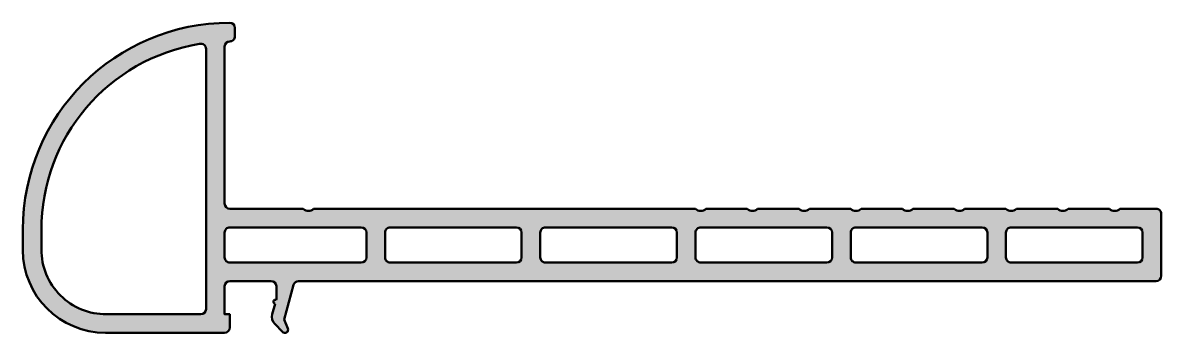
# Model space of a CAD drawing. Extents: x -21 to 90, y -5 to 25.
import ezdxf

# ---------------------------------------------------------------- set-up
doc = ezdxf.new("R2010")
doc.units = 0
doc.layers.add('0S-Plastic contour', color=254, linetype='Continuous', lineweight=50)
doc.layers.add('0S-Plastic hatch', color=253, linetype='Continuous', lineweight=25)

# ---------------------------------------------------------------- blocks, each defined once
blk = doc.blocks.new('246742__937802FB_2BB9_4EE5_B9DD_F665DC793B4E_')
at = {"layer": '0S-Plastic hatch'}
h = blk.add_hatch(color=256, dxfattribs=at)
edge = h.paths.add_edge_path()
edge.add_arc((88.99998883213674, 0.5000100998543804), 0.5000111679775329, 270.0004054695904, 359.9987749142479)
edge.add_line((89.49999999999999, 0.4999994087264677), (89.49999237060545, 6.499999408726365))
edge.add_arc((88.9999983211879, 6.500005359276377), 0.4999940494529614, 359.9993181089955, 449.9998076200263)
edge.add_line((88.99999999999989, 6.99999940872652), (85.49999732545221, 6.999999266689718))
edge.add_ellipse((84.99999715430863, 7.522645510066901), major_axis=(-0.7232974954055172, 0), ratio=1, start_angle=46.26867646949319, end_angle=133.7314165373552, ccw=False)
edge.add_line((84.49999783156467, 6.999998455052265), (80.50000162059253, 6.999998455055958))
edge.add_ellipse((79.99999972534337, 7.522648199087081), major_axis=(-0.7233012167752518, 0), ratio=1, start_angle=46.26867646927002, end_angle=133.7313235311476, ccw=False)
edge.add_line((79.49999783009801, 6.999998455052315), (75.50000162058862, 6.999998455052207))
edge.add_ellipse((74.99999970009605, 7.522647800861253), major_axis=(-0.7233009464744793, 0), ratio=1, start_angle=46.26865321765922, end_angle=133.7313467823345, ccw=False)
edge.add_line((74.49999777960343, 6.999998455052262), (70.50000162059254, 6.999998455055958))
edge.add_ellipse((69.99999972534337, 7.522648199087081), major_axis=(-0.7233012167752518, 0), ratio=1, start_angle=46.26867646927002, end_angle=133.7313235311476, ccw=False)
edge.add_line((69.49999783009801, 6.999998455052315), (65.50000162058862, 6.999998455052207))
edge.add_ellipse((64.99999972534712, 7.522648199087022), major_axis=(-0.7233012167726156, 0), ratio=1, start_angle=46.26867646949398, end_angle=133.731323530506, ccw=False)
edge.add_line((64.49999783010563, 6.999998455052207), (60.50000162059254, 6.999998455055958))
edge.add_ellipse((59.99999972534337, 7.522648199087081), major_axis=(-0.7233012167752518, 0), ratio=1, start_angle=46.26867646927002, end_angle=133.7313235311476, ccw=False)
edge.add_line((59.49999783009801, 6.999998455052315), (55.50000162058862, 6.999998455052207))
edge.add_ellipse((54.99999972534713, 7.522648199087022), major_axis=(-0.7233012167726156, 0), ratio=1, start_angle=46.26867646949398, end_angle=133.731323530506, ccw=False)
edge.add_line((54.49999783010563, 6.999998455052207), (50.50000162059254, 6.999998455055958))
edge.add_ellipse((49.99999972534713, 7.522648199083045), major_axis=(-0.7233012167697419, 0), ratio=1, start_angle=46.268676469276215, end_angle=133.7313235311537, ccw=False)
edge.add_line((49.49999783010563, 6.999998455052207), (45.50000162694497, 6.999998455055957))
edge.add_ellipse((44.99999964021227, 7.522648294714224), major_axis=(-0.7233013491149167, 0), ratio=1, start_angle=46.26860871464089, end_angle=133.7313235311572, ccw=False)
edge.add_line((44.49999703542877, 6.999999046325624), (7.59999942779541, 6.999999046325626))
edge.add_ellipse((7.099999666213989, 7.524939229703011), major_axis=(-0.7249565212519719, 0), ratio=1, start_angle=46.39393431974719, end_angle=133.6060656802529, ccw=False)
edge.add_line((6.599999904632568, 6.999999046325626), (-0.5000000476837841, 6.999999046325566))
edge.add_ellipse((-0.4999986860618636, 7.500000360261978), major_axis=(-0.5000013139382662, 0), ratio=1, start_angle=4.128240578893383e-05, end_angle=89.9998439700314, ccw=False)
edge.add_line((-1, 7.499999999999825), (-0.9999999999999998, 22.69999790191076))
edge.add_ellipse((-0.5, 22.69999790191076), major_axis=(-0.5, 0), ratio=1, start_angle=270, end_angle=360, ccw=False)
edge.add_arc((-0.4999999999999714, 23.69999790191073), 0.4999999999999716, 269.9999999999968, 360)
edge.add_line((2e-16, 23.69999790191071), (1e-16, 24.49999999999994))
edge.add_arc((-0.5000027008651705, 24.49999729913488), 0.5000027008724651, 0.0003094938299794, 89.99969050533328)
edge.add_arc((-0.4999692517276469, 4.999971159081827), 20.00002884094186, 90.00008808718495, 179.9999228385092)
edge.add_line((-20.49999809265137, 4.999998092651386), (-20.5, 2.999999999999998))
edge.add_arc((-12.49998586530332, 3.000014026444546), 8.000014134708977, 180.0001004554585, 269.9999055980474)
edge.add_line((-12.49999904632574, -5.000000108253571), (-0.999999999999943, -5))
edge.add_arc((-1.000000512915816, -4.499999487084152), 0.500000512916111, 270.0000587757693, 359.9999378091678)
edge.add_line((-0.5, -4.500000029802379), (-0.5, -3.200000047683772))
edge.add_line((-0.5, -3.200000047683772), (-0.9999999999999998, -3.200000047683772))
edge.add_line((-0.9999999999999998, -3.200000047683772), (-1, -0.5000000000001128))
edge.add_ellipse((-0.499998813958953, -0.5000011860411018), major_axis=(-0.5000011860424538, 0), ratio=1, start_angle=270.00013590997025, end_angle=359.99986408631474, ccw=False)
edge.add_line((-0.5, -5.51e-14), (3.499999999999998, -5.6e-14))
edge.add_ellipse((3.499998254781475, -0.5000017452185244), major_axis=(-0.5000017452215142, 0), ratio=1, start_angle=180.0001999872508, end_angle=269.9998000133867, ccw=False)
edge.add_line((3.999999999999943, -0.5000000000000009), (3.999999046325684, -1.700000524521046))
edge.add_line((3.999999046325684, -1.700000524521046), (3.973203659722174, -1.800000659401639))
edge.add_arc((3.922418419829656, -1.993448255250986), 0.2000027823077296, 75.2902425047554, 254.7096702723964)
edge.add_line((3.869675636097342, -2.186371327212324), (3.60114765944422, -3.188389203274426))
edge.add_arc((4.567064304273378, -3.447242511620808), 0.9999999999999426, 164.9979675990193, 223.9189322743016)
edge.add_line((3.846742353053058, -4.140882394117509), (4.580765518819021, -4.903141042080847))
edge.add_arc((4.819367473240639, -4.694070067739087), 0.3172405474809747, 221.2259216856363, 380.858969159819)
edge.add_line((5.115815981061018, -4.581110574215529), (4.759573936462401, -3.718562126159779))
edge.add_line((4.759573936462401, -3.718562126159779), (5.656639575958251, -0.3731899261474609))
edge.add_ellipse((6.139101531832722, -0.4984585954205035), major_axis=(-0.4984594049345039, 0), ratio=1, start_angle=269.8427367463522, end_angle=345.4448559158853, ccw=False)
edge.add_line((6.140469682332993, -1.0681106346e-06), (88.99999237060545, -1.0681106319e-06))
edge = h.paths.add_edge_path()
edge.add_ellipse((-3.300000088516028, -2.699999911483671), major_axis=(-0.5000001362001198, 0), ratio=1, start_angle=90.0000156073367, end_angle=179.9999297514962, ccw=False)
edge.add_line((-3.299999952316284, -3.200000047683773), (-12.41686820983887, -3.201920866966303))
edge.add_ellipse((-12.46818298011662, 3.031813835299134), major_axis=(-6.233945904792326, 0), ratio=1, start_angle=-0.4716739806427199, end_angle=90.47163594489672, ccw=False)
edge.add_line((-18.70191764831543, 3.083132743835392), (-18.70075988769531, 4.947645187377883))
edge.add_ellipse((-0.5001255153298719, 4.992974033455059), major_axis=(-18.20069081823042, 0), ratio=1, start_angle=-80.77123222935751, end_angle=0.14269536696281193, ccw=False)
edge.add_ellipse((-3.295013004697037, 22.47885151111453), major_axis=(-0.4950242685525465, 0), ratio=1, start_angle=179.6143018718667, end_angle=284.51636750142956, ccw=False)
edge.add_line((-2.799999952316283, 22.47551918029779), (-2.799999952316284, -2.70000052452093))
edge = h.paths.add_edge_path()
edge.add_ellipse((12.19999052803443, 4.699993560723426), major_axis=(-0.5000056573002386, 0), ratio=1, start_angle=180.0006482672431, end_angle=269.99935173214806, ccw=False)
edge.add_line((12.69999618530266, 4.69999921799166), (12.69999618530266, 2.299999122624228))
edge.add_ellipse((12.19999068675902, 2.300004621167872), major_axis=(-0.5000054985738772, 0), ratio=1, start_angle=90.00063007975939, end_angle=179.9993699196767, ccw=False)
edge.add_line((12.19999618530266, 1.799999122624228), (-0.5000076293945312, 1.799999122624285))
edge.add_ellipse((-0.5000107070719262, 2.299988415657528), major_axis=(-0.4999892930427156, 0), ratio=1, start_angle=-0.001226954123580981, end_angle=90.00035268340321, ccw=False)
edge.add_line((-1, 2.299999122624285), (-0.9999999999999998, 4.699999217991717))
edge.add_ellipse((-0.5000074250776246, 4.700006643069341), major_axis=(-0.499992574977508, 0), ratio=1, start_angle=-90.00085086385627, end_angle=0.0008508641507773973, ccw=False)
edge.add_line((-0.5, 5.199999217991717), (12.19999618530266, 5.19999921799166))
edge = h.paths.add_edge_path()
edge.add_line((42.69999618530266, 4.69999921799166), (42.69999618530266, 2.299999122624228))
edge.add_ellipse((42.19999068675902, 2.300004621167872), major_axis=(-0.5000054985738772, 0), ratio=1, start_angle=90.00063007975939, end_angle=179.9993699196767, ccw=False)
edge.add_line((42.19999618530266, 1.799999122624228), (29.99998779296868, 1.799999122624285))
edge.add_ellipse((29.99998471529129, 2.299988415657528), major_axis=(-0.4999892930427156, 0), ratio=1, start_angle=-0.001226954123580981, end_angle=90.0003526834031, ccw=False)
edge.add_line((29.49999542236322, 2.299999122624285), (29.49999542236322, 4.699999217991717))
edge.add_ellipse((29.99998799728559, 4.700006643069341), major_axis=(-0.4999925749775097, 0), ratio=1, start_angle=-90.00085086385599, end_angle=0.0008508641507773973, ccw=False)
edge.add_line((29.99999542236322, 5.199999217991718), (42.19999618530266, 5.19999921799166))
edge.add_ellipse((42.19999052803443, 4.699993560723426), major_axis=(-0.5000056573002386, 0), ratio=1, start_angle=180.0006482672431, end_angle=269.9993517321483, ccw=False)
edge = h.paths.add_edge_path()
edge.add_line((72.6999961853027, 4.69999921799166), (72.6999961853027, 2.299999122624228))
edge.add_ellipse((72.19999068675905, 2.300004621167872), major_axis=(-0.5000054985738772, 0), ratio=1, start_angle=90.00063007975939, end_angle=179.9993699196767, ccw=False)
edge.add_line((72.1999961853027, 1.799999122624228), (59.99998779296871, 1.799999122624285))
edge.add_ellipse((59.99998471529131, 2.299988415657528), major_axis=(-0.4999892930427156, 0), ratio=1, start_angle=-0.001226954123580981, end_angle=90.00035268340349, ccw=False)
edge.add_line((59.49999542236323, 2.299999122624285), (59.49999542236324, 4.699999217991717))
edge.add_ellipse((59.99998799728562, 4.700006643069341), major_axis=(-0.4999925749775061, 0), ratio=1, start_angle=-90.0008508638565, end_angle=0.0008508641507773973, ccw=False)
edge.add_line((59.99999542236324, 5.199999217991715), (72.1999961853027, 5.19999921799166))
edge.add_ellipse((72.19999052803446, 4.699993560723426), major_axis=(-0.5000056573002386, 0), ratio=1, start_angle=180.0006482672431, end_angle=269.9993517321483, ccw=False)
edge = h.paths.add_edge_path()
edge.add_line((57.69999618530269, 4.69999921799166), (57.69999618530269, 2.299999122624228))
edge.add_ellipse((57.19999068675905, 2.300004621167872), major_axis=(-0.5000054985738772, 0), ratio=1, start_angle=90.00063007975939, end_angle=179.9993699196767, ccw=False)
edge.add_line((57.1999961853027, 1.799999122624228), (44.99998779296871, 1.799999122624285))
edge.add_ellipse((44.99998471529131, 2.299988415657528), major_axis=(-0.4999892930427156, 0), ratio=1, start_angle=-0.001226954123580981, end_angle=90.00035268340349, ccw=False)
edge.add_line((44.49999542236323, 2.299999122624285), (44.49999542236324, 4.699999217991717))
edge.add_ellipse((44.99998799728561, 4.700006643069341), major_axis=(-0.4999925749775061, 0), ratio=1, start_angle=-90.0008508638565, end_angle=0.0008508641507773973, ccw=False)
edge.add_line((44.99999542236324, 5.199999217991715), (57.1999961853027, 5.19999921799166))
edge.add_ellipse((57.19999052803446, 4.699993560723426), major_axis=(-0.5000056573002386, 0), ratio=1, start_angle=180.0006482672431, end_angle=269.9993517321483, ccw=False)
edge = h.paths.add_edge_path()
edge.add_line((27.69999618530267, 4.69999921799166), (27.69999618530267, 2.299999122624228))
edge.add_ellipse((27.19999068675902, 2.300004621167872), major_axis=(-0.5000054985738772, 0), ratio=1, start_angle=90.00063007975939, end_angle=179.9993699196767, ccw=False)
edge.add_line((27.19999618530267, 1.799999122624228), (14.99998779296868, 1.799999122624285))
edge.add_ellipse((14.99998471529129, 2.299988415657528), major_axis=(-0.4999892930427156, 0), ratio=1, start_angle=-0.001226954123580981, end_angle=90.0003526834031, ccw=False)
edge.add_line((14.49999542236321, 2.299999122624285), (14.49999542236321, 4.699999217991717))
edge.add_ellipse((14.99998799728559, 4.700006643069341), major_axis=(-0.4999925749775079, 0), ratio=1, start_angle=-90.00085086385627, end_angle=0.0008508641507773973, ccw=False)
edge.add_line((14.99999542236321, 5.199999217991717), (27.19999618530267, 5.19999921799166))
edge.add_ellipse((27.19999052803443, 4.699993560723426), major_axis=(-0.5000056573002386, 0), ratio=1, start_angle=180.0006482672431, end_angle=269.9993517321483, ccw=False)
edge = h.paths.add_edge_path()
edge.add_line((87.69999694824216, 4.69999921799166), (87.69999694824216, 2.299999122624228))
edge.add_ellipse((87.19999144969852, 2.300004621167872), major_axis=(-0.5000054985738772, 0), ratio=1, start_angle=90.00063007975939, end_angle=179.9993699196767, ccw=False)
edge.add_line((87.19999694824214, 1.799999122624228), (74.99998855590817, 1.799999122624285))
edge.add_ellipse((74.99998547823078, 2.299988415657528), major_axis=(-0.4999892930427156, 0), ratio=1, start_angle=-0.001226954123580981, end_angle=90.0003526834027, ccw=False)
edge.add_line((74.4999961853027, 2.299999122624285), (74.4999961853027, 4.699999217991717))
edge.add_ellipse((74.99998876022508, 4.700006643069341), major_axis=(-0.4999925749775061, 0), ratio=1, start_angle=-90.0008508638565, end_angle=0.0008508641507773973, ccw=False)
edge.add_line((74.9999961853027, 5.199999217991715), (87.19999694824214, 5.19999921799166))
edge.add_ellipse((87.19999129097393, 4.699993560723426), major_axis=(-0.5000056573002386, 0), ratio=1, start_angle=180.0006482672431, end_angle=269.9993517321483, ccw=False)
at = {"layer": '0S-Plastic contour', "color": 7}
for points in [[(2e-16, 23.69999790191071), (1e-16, 24.49999999999994)], [(-2.799999952316283, 22.47551918029779), (-2.799999952316284, -2.70000052452093)], [(-1, 7.499999999999825), (-0.9999999999999998, 22.69999790191076)], [(6.599999904632568, 6.999999046325626), (-0.5000000476837841, 6.999999046325566)], [(44.49999703542877, 6.999999046325624), (7.59999942779541, 6.999999046325626)], [(49.49999783010563, 6.999998455052207), (45.50000162694497, 6.999998455055957)], [(54.49999783010563, 6.999998455052207), (50.50000162059254, 6.999998455055958)], [(59.49999783009801, 6.999998455052315), (55.50000162058862, 6.999998455052207)], [(64.49999783010563, 6.999998455052207), (60.50000162059254, 6.999998455055958)], [(69.49999783009801, 6.999998455052315), (65.50000162058862, 6.999998455052207)], [(74.49999777960343, 6.999998455052262), (70.50000162059254, 6.999998455055958)], [(79.49999783009801, 6.999998455052315), (75.50000162058862, 6.999998455052207)], [(84.49999783156467, 6.999998455052265), (80.50000162059253, 6.999998455055958)], [(88.99999999999989, 6.99999940872652), (85.49999732545221, 6.999999266689718)], [(89.49999999999999, 0.4999994087264677), (89.49999237060545, 6.499999408726365)], [(-20.49999809265137, 4.999998092651386), (-20.5, 2.999999999999998)], [(-18.70191764831543, 3.083132743835392), (-18.70075988769531, 4.947645187377883)], [(-1, 2.299999122624285), (-0.9999999999999998, 4.699999217991717)], [(-0.5, 5.199999217991717), (12.19999618530266, 5.19999921799166)], [(12.69999618530266, 4.69999921799166), (12.69999618530266, 2.299999122624228)], [(14.49999542236321, 2.299999122624285), (14.49999542236321, 4.699999217991717)], [(14.99999542236321, 5.199999217991717), (27.19999618530267, 5.19999921799166)], [(27.69999618530267, 4.69999921799166), (27.69999618530267, 2.299999122624228)], [(29.49999542236322, 2.299999122624285), (29.49999542236322, 4.699999217991717)], [(29.99999542236322, 5.199999217991718), (42.19999618530266, 5.19999921799166)], [(42.69999618530266, 4.69999921799166), (42.69999618530266, 2.299999122624228)], [(44.49999542236323, 2.299999122624285), (44.49999542236324, 4.699999217991717)], [(44.99999542236324, 5.199999217991715), (57.1999961853027, 5.19999921799166)], [(57.69999618530269, 4.69999921799166), (57.69999618530269, 2.299999122624228)], [(59.49999542236323, 2.299999122624285), (59.49999542236324, 4.699999217991717)], [(59.99999542236324, 5.199999217991715), (72.1999961853027, 5.19999921799166)], [(72.6999961853027, 4.69999921799166), (72.6999961853027, 2.299999122624228)], [(74.4999961853027, 2.299999122624285), (74.4999961853027, 4.699999217991717)], [(74.9999961853027, 5.199999217991715), (87.19999694824214, 5.19999921799166)], [(87.69999694824216, 4.69999921799166), (87.69999694824216, 2.299999122624228)], [(12.19999618530266, 1.799999122624228), (-0.5000076293945312, 1.799999122624285)], [(27.19999618530267, 1.799999122624228), (14.99998779296868, 1.799999122624285)], [(42.19999618530266, 1.799999122624228), (29.99998779296868, 1.799999122624285)], [(57.1999961853027, 1.799999122624228), (44.99998779296871, 1.799999122624285)], [(72.1999961853027, 1.799999122624228), (59.99998779296871, 1.799999122624285)], [(87.19999694824214, 1.799999122624228), (74.99998855590817, 1.799999122624285)], [(-0.5, -4.500000029802379), (-0.5, -3.200000047683772), (-0.9999999999999998, -3.200000047683772), (-1, -0.5000000000001128)], [(-0.5, -5.51e-14), (3.499999999999998, -5.6e-14)], [(3.999999999999943, -0.5000000000000009), (3.999999046325684, -1.700000524521046), (3.973203659722174, -1.800000659401639)], [(5.115815981061018, -4.581110574215529), (4.759573936462401, -3.718562126159779), (5.656639575958251, -0.3731899261474609)], [(6.140469682332993, -1.0681106346e-06), (88.99999237060545, -1.0681106319e-06)], [(3.869675636097342, -2.186371327212324), (3.60114765944422, -3.188389203274426)], [(-3.299999952316284, -3.200000047683773), (-12.41686820983887, -3.201920866966303)], [(3.846742353053058, -4.140882394117509), (4.580765518819021, -4.903141042080847)], [(-12.49999904632574, -5.000000108253571), (-0.999999999999943, -5)]]:
    blk.add_lwpolyline(points, dxfattribs=at)
for centre, radius, start, end in [((-0.4999692517276469, 4.999971159081827), 20.00002884094186, 90.00008808718495, 179.9999228385092), ((-0.5000027008651705, 24.49999729913488), 0.5000027008724651, 0.0003094938299794, 89.99969050533328), ((-0.4999999999999714, 23.69999790191073), 0.4999999999999716, 269.9999999999968, 0), ((88.9999983211879, 6.500005359276377), 0.4999940494529614, 359.9993181089955, 89.99980762002632), ((-12.49998586530332, 3.000014026444546), 8.000014134708977, 180.0001004554585, 269.9999055980474), ((88.99998883213674, 0.5000100998543804), 0.5000111679775329, 270.0004054695904, 359.9987749142479), ((3.922418419829656, -1.993448255250986), 0.2000027823077296, 75.2902425047554, 254.7096702723964), ((4.567064304273378, -3.447242511620808), 0.9999999999999426, 164.9979675990193, 223.9189322743016), ((-1.000000512915816, -4.499999487084152), 0.500000512916111, 270.0000587757693, 359.9999378091678), ((4.819367473240639, -4.694070067739087), 0.3172405474809747, 221.2259216856363, 20.85896915981902)]:
    blk.add_arc(centre, radius, start, end, dxfattribs=at)
at = {"layer": '0S-Plastic contour', "color": 7, "extrusion": (0, 0, -1)}
for centre, radius, start, end in [((0.5, 22.69999790191076), 0.5, 0, 90), ((0.5001255153298719, 4.992974033455059), 18.20069081823042, 359.8573046330372, 80.7712322293576), ((3.295013004697037, 22.47885151111453), 0.4950242685525465, 75.48363249857046, 180.3856981281334), ((0.4999986860618636, 7.500000360261978), 0.5000013139382662, 270.0001560299686, 359.9999587175942), ((-7.099999666213989, 7.524939229703011), 0.7249565212519719, 226.3939343197471, 313.6060656802529), ((-44.99999964021227, 7.522648294714224), 0.7233013491149167, 226.2686764688428, 313.7313912853591), ((-49.99999972534713, 7.522648199083045), 0.723301216769742, 226.2686764688463, 313.7313235307238), ((-54.99999972534713, 7.522648199087022), 0.7233012167726156, 226.268676469494, 313.731323530506), ((-59.99999972534337, 7.522648199087081), 0.7233012167752518, 226.2686764688525, 313.73132353073), ((-64.99999972534712, 7.522648199087022), 0.7233012167726156, 226.268676469494, 313.731323530506), ((-69.99999972534337, 7.522648199087081), 0.7233012167752518, 226.2686764688525, 313.73132353073), ((-74.99999970009605, 7.522647800861253), 0.7233009464744793, 226.2686532176655, 313.7313467823408), ((-79.99999972534337, 7.522648199087081), 0.7233012167752518, 226.2686764688525, 313.73132353073), ((-84.99999715430863, 7.522645510066901), 0.7232974954055172, 226.2685834626449, 313.7313235305068), ((0.5000074250776246, 4.700006643069341), 0.499992574977508, 359.9991491358492, 90.00085086385629), ((-12.19999052803443, 4.699993560723426), 0.5000056573002386, 90.00064826785191, 179.9993517327569), ((-14.99998799728559, 4.700006643069341), 0.4999925749775079, 359.9991491358492, 90.00085086385631), ((-27.19999052803443, 4.699993560723426), 0.5000056573002386, 90.00064826785172, 179.9993517327569), ((-29.99998799728559, 4.700006643069341), 0.4999925749775097, 359.9991491358492, 90.00085086385612), ((-42.19999052803443, 4.699993560723426), 0.5000056573002386, 90.00064826785172, 179.9993517327569), ((-44.99998799728561, 4.700006643069341), 0.4999925749775061, 359.9991491358492, 90.0008508638565), ((-57.19999052803446, 4.699993560723426), 0.5000056573002386, 90.00064826785172, 179.9993517327569), ((-59.99998799728562, 4.700006643069341), 0.4999925749775061, 359.9991491358492, 90.0008508638565), ((-72.19999052803446, 4.699993560723426), 0.5000056573002386, 90.00064826785172, 179.9993517327569), ((-74.99998876022508, 4.700006643069341), 0.4999925749775061, 359.9991491358492, 90.0008508638565), ((-87.19999129097393, 4.699993560723426), 0.5000056573002386, 90.00064826785172, 179.9993517327569), ((12.46818298011662, 3.031813835299134), 6.233945904792326, 269.5283640551033, 0.4716739806426962), ((0.5000107070719262, 2.299988415657528), 0.4999892930427156, 269.9996473165968, 0.0012269541236395), ((-12.19999068675902, 2.300004621167872), 0.5000054985738772, 180.0006300803234, 269.9993699202406), ((-14.99998471529129, 2.299988415657528), 0.4999892930427156, 269.9996473165969, 0.0012269541236395), ((-27.19999068675902, 2.300004621167872), 0.5000054985738772, 180.0006300803234, 269.9993699202406), ((-29.99998471529129, 2.299988415657528), 0.4999892930427156, 269.9996473165969, 0.0012269541236395), ((-42.19999068675902, 2.300004621167872), 0.5000054985738772, 180.0006300803234, 269.9993699202406), ((-44.99998471529131, 2.299988415657528), 0.4999892930427156, 269.9996473165965, 0.0012269541236395), ((-57.19999068675905, 2.300004621167872), 0.5000054985738772, 180.0006300803234, 269.9993699202406), ((-59.99998471529131, 2.299988415657528), 0.4999892930427156, 269.9996473165965, 0.0012269541236395), ((-72.19999068675905, 2.300004621167872), 0.5000054985738772, 180.0006300803234, 269.9993699202406), ((-74.99998547823078, 2.299988415657528), 0.4999892930427156, 269.9996473165973, 0.0012269541236395), ((-87.19999144969852, 2.300004621167872), 0.5000054985738772, 180.0006300803234, 269.9993699202406), ((-6.139101531832722, -0.4984585954205035), 0.4984594049345039, 14.55514408411473, 90.15726325364778), ((0.499998813958953, -0.5000011860411018), 0.5000011860424538, 0.0001359136852712, 89.99986409002975), ((-3.499998254781475, -0.5000017452185244), 0.5000017452215142, 90.00019998661334, 179.9998000127492), ((3.300000088516028, -2.699999911483671), 0.5000001362001198, 180.0000702485039, 269.9999843926633)]:
    blk.add_arc(centre, radius, start, end, dxfattribs=at)
blk = doc.blocks.new('246742__DD05EB9D_28A2_4EBB_87D8_C69BAA210B31_')
at = {"layer": '0S-Plastic contour', "color": 7}
blk.add_blockref('246742__937802FB_2BB9_4EE5_B9DD_F665DC793B4E_', (0, 0), dxfattribs=at)

msp = doc.modelspace()

# ---------------------------------------------------------------- block references
at = {"layer": '0S-Plastic contour', "color": 7}
msp.add_blockref('246742__DD05EB9D_28A2_4EBB_87D8_C69BAA210B31_', (0, 0), dxfattribs=at)

doc.saveas('drawing.dxf')
